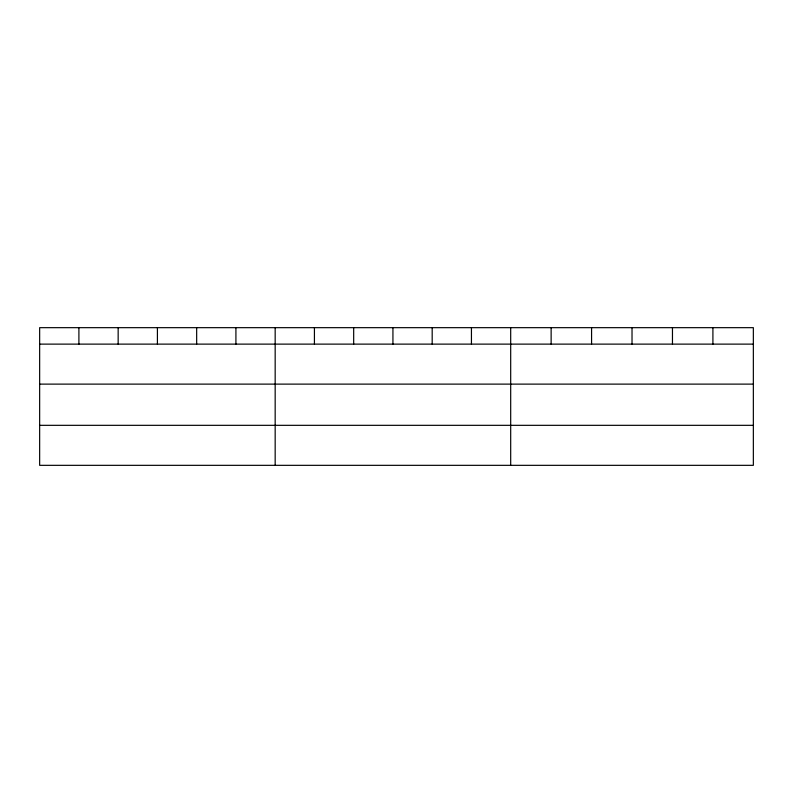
<?xml version="1.0" encoding="UTF-8"?>
<svg xmlns="http://www.w3.org/2000/svg" width="793" height="793" viewBox="0 0 793 793"><rect width="100%" height="100%" fill="white"/><g stroke="black" fill="none" stroke-linecap="round" stroke-linejoin="round"><path stroke-width="1.19" d="M753.35 384.119L753.35 327.668L39.65 327.668L39.65 465.332L753.35 465.332L753.35 384.119L39.65 384.119M39.65 344.122L753.35 344.122M39.65 425.326L753.35 425.326M712.907 327.668L712.907 344.122M672.464 327.668L672.464 344.122M632.021 327.668L632.021 344.122M591.578 327.668L591.578 344.122M551.135 327.668L551.135 344.122M510.692 327.668L510.692 465.332M471.439 327.668L471.439 344.122M432.185 327.668L432.185 344.122M392.931 327.668L392.931 344.122M353.678 327.668L353.678 344.122M314.424 327.668L314.424 344.122M275.171 327.668L275.171 465.332M235.917 327.668L235.917 344.122M196.664 327.668L196.664 344.122M157.411 327.668L157.411 344.122M118.157 327.668L118.157 344.122M78.903 327.668L78.903 344.122"/></g></svg>
